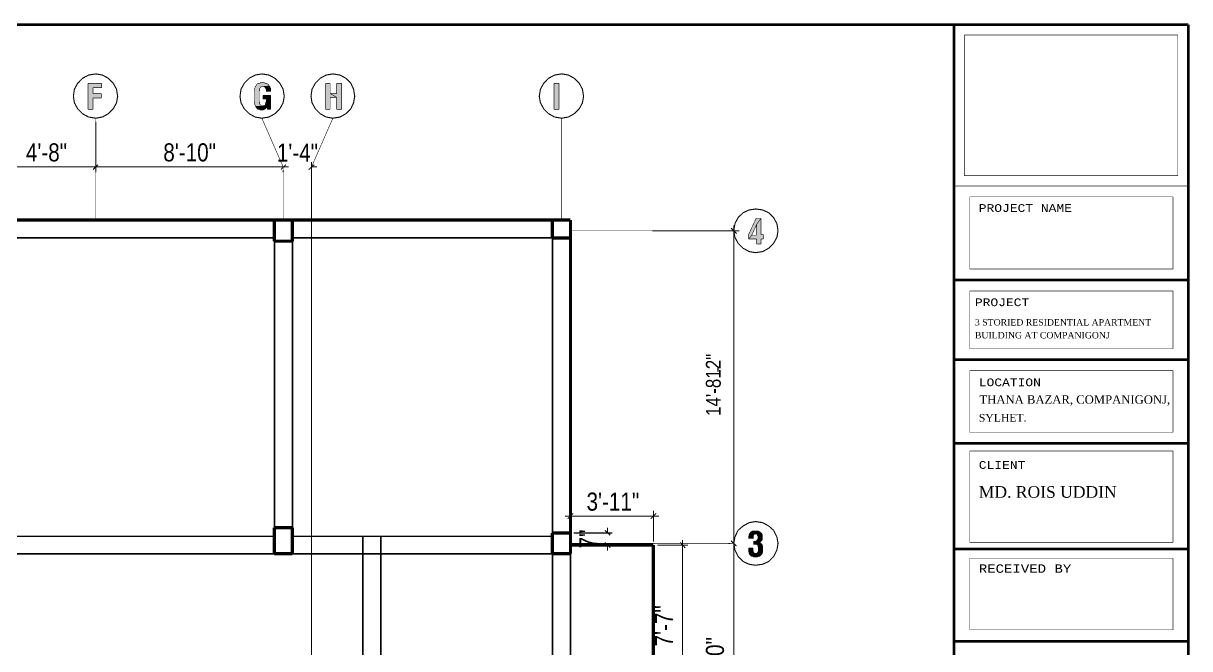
# Model space of a CAD drawing. Header units: millimetres. Extents: x 5 to 350, y 3 to 213.
# Drawn here: x 169.7 to 350.5, y 115.9 to 212.7 of the extents above; entities that cross this region are included whole.
import ezdxf

# ---------------------------------------------------------------- set-up
doc = ezdxf.new("R2010")
doc.units = ezdxf.units.MM
for name, color, linetype in [('H', 251, 'Continuous'), ('P', 255, 'Continuous'), ('T', 255, 'Continuous')]:
    doc.layers.add(name, color=color, linetype=linetype)
doc.styles.get("Standard").update_dxf_attribs({"font": 'arial.ttf'})

msp = doc.modelspace()

# ---------------------------------------------------------------- hatches: boundary and pattern name
at = {"layer": 'H', "linetype": 'Continuous'}
for points in [[(179.74, 199.39), (179.74, 203.447), (181.857, 203.447), (181.857, 202.777), (180.516, 202.777), (180.516, 201.842), (181.786, 201.842), (181.786, 201.172), (180.516, 201.172), (180.516, 199.39), (179.74, 199.39)], [(205.652, 199.902), (205.652, 200.06), (205.564, 200.148), (205.564, 200.484), (205.493, 200.66), (205.493, 202.353), (205.564, 202.442), (205.564, 202.688), (205.652, 202.865), (205.652, 202.953), (205.828, 203.112), (205.828, 203.2), (205.987, 203.376), (206.163, 203.376), (206.252, 203.447), (206.41, 203.447), (206.498, 203.535), (207.01, 203.535), (207.186, 203.447), (207.345, 203.447), (207.433, 203.376), (207.522, 203.376), (207.61, 203.288), (207.68, 203.288), (207.768, 203.2), (207.768, 203.112), (207.857, 203.024), (206.834, 202.953), (206.675, 202.953), (206.587, 202.865), (206.498, 202.865), (206.41, 202.777), (206.41, 202.688), (206.34, 202.688), (206.34, 202.353), (206.252, 202.265), (206.252, 200.572), (206.34, 200.484), (206.34, 200.237), (206.587, 199.99), (206.675, 199.99), (206.763, 199.902), (205.652, 199.902)], [(207.345, 202.177), (207.345, 202.53), (207.257, 202.6), (207.257, 202.688), (207.01, 202.953), (206.834, 202.953), (207.857, 203.024), (207.945, 202.953), (207.945, 202.777), (208.033, 202.688), (208.033, 202.177), (207.345, 202.177)], [(216.57, 199.39), (216.57, 203.447), (217.258, 203.447), (217.258, 201.842), (218.264, 201.26), (217.258, 201.26), (217.258, 199.39), (216.57, 199.39)], [(218.264, 199.39), (218.264, 201.26), (217.258, 201.842), (218.264, 201.842), (218.264, 203.447), (219.04, 203.447), (219.04, 199.39), (218.264, 199.39)], [(251.972, 199.39), (251.972, 203.447), (252.73, 203.447), (252.73, 199.39), (251.972, 199.39)], [(207.522, 199.39), (207.522, 199.902), (206.763, 199.902), (206.922, 199.99), (207.098, 199.99), (207.186, 200.06), (207.186, 200.148), (207.257, 200.237), (207.257, 200.484), (207.345, 200.572), (207.345, 200.995), (206.834, 200.995), (206.834, 201.595), (208.033, 201.595), (208.033, 199.39), (207.522, 199.39)], [(206.41, 199.302), (206.34, 199.39), (206.075, 199.39), (205.74, 199.725), (205.74, 199.813), (205.652, 199.902), (207.522, 199.902), (207.433, 199.725), (207.345, 199.637), (207.345, 199.566), (207.257, 199.478), (207.186, 199.478), (207.098, 199.39), (207.01, 199.39), (206.922, 199.302), (206.41, 199.302)], [(282.116, 179.317), (282.116, 180.005), (283.298, 182.545), (284.057, 182.545), (283.386, 181.61), (282.61, 179.917), (282.116, 179.317)], [(283.386, 178.558), (283.386, 179.317), (282.116, 179.317), (282.61, 179.917), (283.386, 179.917), (283.386, 181.61), (284.057, 182.545), (284.057, 180.005), (284.392, 180.005), (284.392, 179.317), (284.057, 179.317), (284.057, 178.558), (283.386, 178.558)], [(282.875, 131.992), (282.875, 132.503), (283.21, 132.503), (283.298, 132.592), (283.386, 132.592), (283.386, 132.68), (283.457, 132.68), (283.457, 132.75), (283.545, 132.838), (283.545, 133.35), (283.457, 133.438), (283.457, 133.526), (283.386, 133.597), (283.21, 133.597), (282.275, 133.685), (282.275, 133.773), (282.363, 133.773), (282.363, 133.862), (282.452, 133.862), (282.452, 133.95), (282.54, 134.02), (282.61, 134.02), (282.698, 134.108), (283.633, 134.108), (283.722, 134.02), (283.81, 134.02), (284.057, 133.773), (284.145, 133.773), (284.145, 133.685), (284.233, 133.597), (284.233, 132.68), (283.968, 132.415), (283.968, 132.327), (283.81, 132.327), (283.81, 132.256), (283.88, 132.256), (283.968, 132.168), (284.057, 132.168), (284.145, 132.08), (283.034, 131.992), (282.875, 131.992)], [(282.116, 132.927), (282.116, 133.262), (282.187, 133.35), (282.187, 133.526), (282.275, 133.685), (283.21, 133.597), (283.034, 133.597), (282.875, 133.438), (282.875, 132.927), (282.116, 132.927)], [(284.233, 130.563), (283.21, 130.634), (283.386, 130.634), (283.545, 130.81), (283.545, 130.898), (283.633, 130.986), (283.633, 131.568), (283.545, 131.745), (283.545, 131.833), (283.386, 131.992), (283.034, 131.992), (284.145, 132.08), (284.233, 131.992), (284.233, 131.904), (284.304, 131.833), (284.304, 130.722), (284.233, 130.634), (284.233, 130.563)], [(282.875, 130.052), (282.787, 130.14), (282.61, 130.14), (282.54, 130.21), (282.452, 130.21), (282.452, 130.298), (282.363, 130.387), (282.275, 130.387), (282.275, 130.475), (282.187, 130.563), (282.187, 130.722), (282.116, 130.898), (282.116, 131.48), (282.787, 131.48), (282.787, 131.057), (282.875, 130.986), (282.875, 130.81), (283.034, 130.634), (283.21, 130.634), (284.233, 130.563), (283.81, 130.14), (283.633, 130.14), (283.545, 130.052), (282.875, 130.052)]]:
    msp.add_hatch(color=256, dxfattribs=at).paths.add_polyline_path(points)

# ---------------------------------------------------------------- linework, layer by layer
at = {"layer": 'P'}
for points, const_width in [([(5.256, 212.513), (350.273, 212.513)], 0.423), ([(5.256, 212.513), (350.273, 212.513)], 0.423), ([(313.937, 3.14), (313.937, 212.513)], 0.423), ([(313.937, 212.513), (350.273, 212.513)], 0.423), ([(313.937, 3.14), (313.937, 212.513)], 0.423), ([(313.937, 212.513), (350.273, 212.513)], 0.423), ([(313.937, 187.537), (313.937, 212.513)], 0.085), ([(313.937, 212.513), (350.273, 212.513)], 0.085), ([(313.937, 187.537), (313.937, 212.513)], 0.085), ([(313.937, 212.513), (350.273, 212.513)], 0.085), ([(313.937, 187.537), (313.937, 212.513)], 0.085), ([(313.937, 212.513), (350.273, 212.513)], 0.085), ([(313.937, 187.537), (313.937, 212.513)], 0.085), ([(313.937, 212.513), (350.273, 212.513)], 0.085), ([(350.273, 212.513), (350.273, 3.14)], 0.423), ([(350.273, 212.513), (350.273, 3.14)], 0.423), ([(350.273, 212.513), (350.273, 187.537)], 0.085), ([(350.273, 212.513), (350.273, 187.537)], 0.085), ([(350.273, 212.513), (350.273, 187.537)], 0.085), ([(350.273, 212.513), (350.273, 187.537)], 0.085), ([(315.56, 189.142), (315.56, 210.908)], 0.085), ([(315.56, 210.908), (348.65, 210.908)], 0.085), ([(348.65, 210.908), (348.65, 189.142)], 0.085), ([(178.894, 204.223), (178.135, 203.447)], 0.169), ([(179.828, 204.717), (178.894, 204.223)], 0.169), ([(180.94, 204.893), (179.828, 204.717)], 0.169), ([(181.945, 204.717), (180.94, 204.893)], 0.169), ([(182.88, 204.223), (181.945, 204.717)], 0.169), ([(183.638, 203.447), (182.88, 204.223)], 0.169), ([(204.717, 204.223), (203.958, 203.447)], 0.169), ([(205.652, 204.717), (204.717, 204.223)], 0.169), ([(206.675, 204.893), (205.652, 204.717)], 0.169), ([(207.768, 204.717), (206.675, 204.893)], 0.169), ([(208.703, 204.223), (207.768, 204.717)], 0.169), ([(209.462, 203.447), (208.703, 204.223)], 0.169), ([(215.724, 204.223), (214.965, 203.447)], 0.169), ([(216.658, 204.717), (215.724, 204.223)], 0.169), ([(217.682, 204.893), (216.658, 204.717)], 0.169), ([(218.775, 204.717), (217.682, 204.893)], 0.169), ([(219.71, 204.223), (218.775, 204.717)], 0.169), ([(220.468, 203.447), (219.71, 204.223)], 0.169), ([(251.125, 204.223), (250.366, 203.447)], 0.169), ([(252.06, 204.717), (251.125, 204.223)], 0.169), ([(253.153, 204.893), (252.06, 204.717)], 0.169), ([(254.176, 204.717), (253.153, 204.893)], 0.169), ([(255.094, 204.223), (254.176, 204.717)], 0.169), ([(255.87, 203.447), (255.094, 204.223)], 0.169), ([(177.624, 202.53), (177.465, 201.418)], 0.169), ([(178.135, 203.447), (177.624, 202.53)], 0.169), ([(181.857, 203.447), (179.74, 203.447)], 0.085), ([(179.74, 203.447), (179.74, 199.39)], 0.085), ([(180.516, 201.842), (180.516, 202.777)], 0.085), ([(180.516, 202.777), (181.857, 202.777)], 0.085), ([(181.857, 202.777), (181.857, 203.447)], 0.085), ([(184.15, 202.53), (183.638, 203.447)], 0.169), ([(184.326, 201.418), (184.15, 202.53)], 0.169), ([(203.447, 202.53), (203.288, 201.418)], 0.169), ([(203.958, 203.447), (203.447, 202.53)], 0.169), ([(205.564, 202.442), (205.493, 202.353)], 0.085), ([(205.652, 202.865), (205.564, 202.688)], 0.085), ([(205.564, 202.688), (205.564, 202.6)], 0.085), ([(205.564, 202.6), (205.564, 202.53)], 0.085), ([(205.564, 202.53), (205.564, 202.442)], 0.085), ([(205.74, 203.024), (205.652, 202.953)], 0.085), ([(205.652, 202.953), (205.652, 202.865)], 0.085), ([(205.828, 203.112), (205.74, 203.024)], 0.085), ([(205.916, 203.288), (205.828, 203.2)], 0.085), ([(205.828, 203.2), (205.828, 203.112)], 0.085), ([(205.987, 203.376), (205.916, 203.288)], 0.085), ([(206.075, 203.376), (205.987, 203.376)], 0.085), ([(206.163, 203.376), (206.075, 203.376)], 0.085), ([(206.252, 203.447), (206.163, 203.376)], 0.085), ([(206.34, 203.447), (206.252, 203.447)], 0.085), ([(206.41, 203.447), (206.34, 203.447)], 0.085), ([(206.34, 202.6), (206.34, 202.688)], 0.085), ([(206.34, 202.688), (206.41, 202.688)], 0.085), ([(206.34, 202.53), (206.34, 202.6)], 0.085), ([(206.34, 202.442), (206.34, 202.53)], 0.085), ([(206.34, 202.353), (206.34, 202.442)], 0.085), ([(206.498, 203.535), (206.41, 203.447)], 0.085), ([(206.41, 202.777), (206.498, 202.865)], 0.085), ([(206.41, 202.688), (206.41, 202.777)], 0.085), ([(206.675, 203.535), (206.498, 203.535)], 0.085), ([(206.498, 202.865), (206.587, 202.865)], 0.085), ([(206.587, 202.865), (206.675, 202.953)], 0.085), ([(206.763, 203.535), (206.675, 203.535)], 0.085), ([(206.675, 202.953), (206.834, 202.953)], 0.085), ([(206.922, 203.535), (206.763, 203.535)], 0.085), ([(207.857, 203.024), (206.834, 202.953)], 0.085), ([(206.834, 202.953), (207.857, 203.024)], 0.085), ([(206.834, 202.953), (207.01, 202.953)], 0.085), ([(207.01, 203.535), (206.922, 203.535)], 0.085), ([(207.186, 203.447), (207.01, 203.535)], 0.085), ([(207.01, 202.953), (207.098, 202.865)], 0.085), ([(207.098, 202.865), (207.186, 202.777)], 0.085), ([(207.257, 203.447), (207.186, 203.447)], 0.085), ([(207.186, 202.777), (207.257, 202.688)], 0.085), ([(207.345, 203.447), (207.257, 203.447)], 0.085), ([(207.257, 202.688), (207.257, 202.6)], 0.085), ([(207.257, 202.6), (207.345, 202.53)], 0.085), ([(207.433, 203.376), (207.345, 203.447)], 0.085), ([(207.345, 202.53), (207.345, 202.442)], 0.085), ([(207.345, 202.442), (207.345, 202.353)], 0.085), ([(207.522, 203.376), (207.433, 203.376)], 0.085), ([(207.61, 203.288), (207.522, 203.376)], 0.085), ([(207.68, 203.288), (207.61, 203.288)], 0.085), ([(207.768, 203.2), (207.68, 203.288)], 0.085), ([(207.768, 203.112), (207.768, 203.2)], 0.085), ([(207.857, 203.024), (207.768, 203.112)], 0.085), ([(207.945, 202.953), (207.857, 203.024)], 0.085), ([(207.945, 202.777), (207.945, 202.953)], 0.085), ([(208.033, 202.688), (207.945, 202.777)], 0.085), ([(208.033, 202.6), (208.033, 202.688)], 0.085), ([(208.033, 202.53), (208.033, 202.6)], 0.085), ([(208.033, 202.353), (208.033, 202.53)], 0.085), ([(209.973, 202.53), (209.462, 203.447)], 0.169), ([(210.15, 201.418), (209.973, 202.53)], 0.169), ([(214.454, 202.53), (214.295, 201.418)], 0.169), ([(214.965, 203.447), (214.454, 202.53)], 0.169), ([(217.258, 203.447), (216.57, 203.447)], 0.085), ([(216.57, 203.447), (216.57, 199.39)], 0.085), ([(217.258, 201.842), (217.258, 203.447)], 0.085), ([(219.04, 203.447), (218.264, 203.447)], 0.085), ([(218.264, 203.447), (218.264, 201.842)], 0.085), ([(219.04, 199.39), (219.04, 203.447)], 0.085), ([(220.892, 202.53), (220.468, 203.447)], 0.169), ([(221.068, 201.418), (220.892, 202.53)], 0.169), ([(249.855, 202.53), (249.678, 201.418)], 0.169), ([(250.366, 203.447), (249.855, 202.53)], 0.169), ([(251.972, 199.39), (251.972, 203.447)], 0.085), ([(251.972, 203.447), (252.73, 203.447)], 0.085), ([(252.73, 203.447), (252.73, 199.39)], 0.085), ([(256.364, 202.53), (255.87, 203.447)], 0.169), ([(256.54, 201.418), (256.364, 202.53)], 0.169), ([(177.465, 201.418), (177.624, 200.413)], 0.169), ([(181.786, 201.842), (180.516, 201.842)], 0.085), ([(180.516, 199.39), (180.516, 201.172)], 0.085), ([(180.516, 201.172), (181.786, 201.172)], 0.085), ([(181.786, 201.172), (181.786, 201.842)], 0.085), ([(184.15, 200.413), (184.326, 201.418)], 0.169), ([(184.326, 201.418), (184.326, 201.418)], 0.169), ([(203.288, 201.418), (203.447, 200.413)], 0.169), ([(205.493, 202.353), (205.493, 202.265)], 0.085), ([(205.493, 202.265), (205.493, 202.106)], 0.085), ([(205.493, 202.106), (205.493, 202.018)], 0.085), ([(205.493, 202.018), (205.493, 201.93)], 0.085), ([(205.493, 201.93), (205.493, 201.754)], 0.085), ([(205.493, 201.754), (205.493, 201.683)], 0.085), ([(205.493, 201.683), (205.493, 201.507)], 0.085), ([(205.493, 201.507), (205.493, 201.418)], 0.085), ([(205.493, 201.418), (205.493, 201.26)], 0.085), ([(205.493, 201.26), (205.493, 201.083)], 0.085), ([(205.493, 201.083), (205.493, 200.995)], 0.085), ([(205.493, 200.995), (205.493, 200.836)], 0.085), ([(205.493, 200.836), (205.493, 200.748)], 0.085), ([(205.493, 200.748), (205.493, 200.66)], 0.085), ([(205.493, 200.66), (205.564, 200.484)], 0.085), ([(206.252, 202.265), (206.34, 202.353)], 0.085), ([(206.252, 202.177), (206.252, 202.265)], 0.085), ([(206.252, 202.018), (206.252, 202.177)], 0.085), ([(206.252, 201.93), (206.252, 202.018)], 0.085), ([(206.252, 201.754), (206.252, 201.93)], 0.085), ([(206.252, 201.595), (206.252, 201.754)], 0.085), ([(206.252, 201.507), (206.252, 201.595)], 0.085), ([(206.252, 201.33), (206.252, 201.507)], 0.085), ([(206.252, 201.172), (206.252, 201.33)], 0.085), ([(206.252, 201.083), (206.252, 201.172)], 0.085), ([(206.252, 200.907), (206.252, 201.083)], 0.085), ([(206.252, 200.836), (206.252, 200.907)], 0.085), ([(206.252, 200.66), (206.252, 200.836)], 0.085), ([(206.252, 200.572), (206.252, 200.66)], 0.085), ([(208.033, 201.595), (206.834, 201.595)], 0.085), ([(206.834, 201.595), (206.834, 200.995)], 0.085), ([(206.834, 200.995), (207.345, 200.995)], 0.085), ([(207.345, 202.353), (207.345, 202.177)], 0.085), ([(207.345, 202.177), (208.033, 202.177)], 0.085), ([(207.345, 200.995), (207.345, 200.836)], 0.085), ([(207.345, 200.836), (207.345, 200.748)], 0.085), ([(207.345, 200.748), (207.345, 200.572)], 0.085), ([(208.033, 202.265), (208.033, 202.353)], 0.085), ([(208.033, 202.177), (208.033, 202.265)], 0.085), ([(208.033, 199.39), (208.033, 201.595)], 0.085), ([(209.973, 200.413), (210.15, 201.418)], 0.169), ([(210.15, 201.418), (210.15, 201.418)], 0.169), ([(214.295, 201.418), (214.454, 200.413)], 0.169), ([(218.264, 201.842), (217.258, 201.842)], 0.085), ([(217.258, 201.842), (218.264, 201.26)], 0.085), ([(218.264, 201.26), (217.258, 201.842)], 0.085), ([(217.258, 199.39), (217.258, 201.26)], 0.085), ([(217.258, 201.26), (218.264, 201.26)], 0.085), ([(218.264, 201.26), (218.264, 199.39)], 0.085), ([(220.892, 200.413), (221.068, 201.418)], 0.169), ([(221.068, 201.418), (221.068, 201.418)], 0.169), ([(249.678, 201.418), (249.855, 200.413)], 0.169), ([(256.364, 200.413), (256.54, 201.418)], 0.169), ([(256.54, 201.418), (256.54, 201.418)], 0.169), ([(177.624, 200.413), (178.135, 199.478)], 0.169), ([(178.135, 199.478), (178.894, 198.72)], 0.169), ([(179.74, 199.39), (180.516, 199.39)], 0.085), ([(182.88, 198.72), (183.638, 199.478)], 0.169), ([(183.638, 199.478), (184.15, 200.413)], 0.169), ([(203.447, 200.413), (203.958, 199.478)], 0.169), ([(203.958, 199.478), (204.717, 198.72)], 0.169), ([(205.564, 200.484), (205.564, 200.413)], 0.085), ([(205.564, 200.413), (205.564, 200.325)], 0.085), ([(205.564, 200.325), (205.564, 200.237)], 0.085), ([(205.564, 200.237), (205.564, 200.148)], 0.085), ([(205.564, 200.148), (205.652, 200.06)], 0.085), ([(205.652, 200.06), (205.652, 199.99)], 0.085), ([(205.652, 199.99), (205.652, 199.902)], 0.085), ([(205.652, 199.902), (205.74, 199.813)], 0.085), ([(207.522, 199.902), (205.652, 199.902)], 0.085), ([(206.763, 199.902), (205.652, 199.902)], 0.085), ([(205.652, 199.902), (207.522, 199.902)], 0.085), ([(205.652, 199.902), (206.763, 199.902)], 0.085), ([(205.74, 199.813), (205.74, 199.725)], 0.085), ([(205.74, 199.725), (205.828, 199.637)], 0.085), ([(205.828, 199.637), (205.916, 199.566)], 0.085), ([(205.916, 199.566), (205.987, 199.478)], 0.085), ([(205.987, 199.478), (206.075, 199.39)], 0.085), ([(206.075, 199.39), (206.163, 199.39)], 0.085), ([(206.163, 199.39), (206.34, 199.39)], 0.085), ([(206.34, 200.484), (206.252, 200.572)], 0.085), ([(206.34, 200.413), (206.34, 200.484)], 0.085), ([(206.34, 200.325), (206.34, 200.413)], 0.085), ([(206.34, 200.237), (206.34, 200.325)], 0.085), ([(206.41, 200.148), (206.34, 200.237)], 0.085), ([(206.34, 199.39), (206.41, 199.302)], 0.085), ([(206.498, 200.06), (206.41, 200.148)], 0.085), ([(206.41, 199.302), (206.498, 199.302)], 0.085), ([(206.587, 199.99), (206.498, 200.06)], 0.085), ([(206.498, 199.302), (206.587, 199.302)], 0.085), ([(206.675, 199.99), (206.587, 199.99)], 0.085), ([(206.587, 199.302), (206.675, 199.302)], 0.085), ([(206.763, 199.902), (206.675, 199.99)], 0.085), ([(206.675, 199.302), (206.834, 199.302)], 0.085), ([(206.922, 199.99), (206.763, 199.902)], 0.085), ([(206.834, 199.302), (206.922, 199.302)], 0.085), ([(207.01, 199.99), (206.922, 199.99)], 0.085), ([(206.922, 199.302), (207.01, 199.39)], 0.085), ([(207.098, 199.99), (207.01, 199.99)], 0.085), ([(207.01, 199.39), (207.098, 199.39)], 0.085), ([(207.186, 200.06), (207.098, 199.99)], 0.085), ([(207.098, 199.39), (207.186, 199.478)], 0.085), ([(207.257, 200.237), (207.186, 200.148)], 0.085), ([(207.186, 200.148), (207.186, 200.06)], 0.085), ([(207.186, 199.478), (207.257, 199.478)], 0.085), ([(207.345, 200.572), (207.257, 200.484)], 0.085), ([(207.257, 200.484), (207.257, 200.413)], 0.085), ([(207.257, 200.413), (207.257, 200.325)], 0.085), ([(207.257, 200.325), (207.257, 200.237)], 0.085), ([(207.257, 199.478), (207.345, 199.566)], 0.085), ([(207.345, 199.637), (207.433, 199.725)], 0.085), ([(207.345, 199.566), (207.345, 199.637)], 0.085), ([(207.433, 199.725), (207.522, 199.902)], 0.085), ([(207.522, 199.902), (207.522, 199.39)], 0.085), ([(207.522, 199.39), (208.033, 199.39)], 0.085), ([(208.703, 198.72), (209.462, 199.478)], 0.169), ([(209.462, 199.478), (209.973, 200.413)], 0.169), ([(214.454, 200.413), (214.965, 199.478)], 0.169), ([(214.965, 199.478), (215.724, 198.72)], 0.169), ([(216.57, 199.39), (217.258, 199.39)], 0.085), ([(218.264, 199.39), (219.04, 199.39)], 0.085), ([(219.71, 198.72), (220.468, 199.478)], 0.169), ([(220.468, 199.478), (220.892, 200.413)], 0.169), ([(249.855, 200.413), (250.366, 199.478)], 0.169), ([(250.366, 199.478), (251.125, 198.72)], 0.169), ([(252.73, 199.39), (251.972, 199.39)], 0.085), ([(251.972, 199.39), (251.972, 199.39)], 0.085), ([(255.094, 198.72), (255.87, 199.478)], 0.169), ([(255.87, 199.478), (256.364, 200.413)], 0.169), ([(178.894, 198.72), (179.828, 198.208)], 0.169), ([(179.828, 198.208), (180.94, 198.032)], 0.169), ([(180.94, 198.032), (181.945, 198.208)], 0.169), ([(180.94, 197.52), (180.94, 189.653)], 0.169), ([(180.94, 197.52), (180.94, 189.653)], 0.169), ([(180.94, 182.545), (180.94, 198.032)], 0.085), ([(181.945, 198.208), (182.88, 198.72)], 0.169), ([(204.717, 198.72), (205.652, 198.208)], 0.169), ([(205.652, 198.208), (206.675, 198.032)], 0.169), ([(206.675, 198.032), (207.768, 198.208)], 0.169), ([(209.973, 190.5), (206.675, 198.032)], 0.085), ([(207.768, 198.208), (208.703, 198.72)], 0.169), ([(214.383, 190.5), (217.682, 198.032)], 0.085), ([(215.724, 198.72), (216.658, 198.208)], 0.169), ([(216.658, 198.208), (217.682, 198.032)], 0.169), ([(217.682, 198.032), (218.775, 198.208)], 0.169), ([(218.775, 198.208), (219.71, 198.72)], 0.169), ([(251.125, 198.72), (252.06, 198.208)], 0.169), ([(252.06, 198.208), (253.153, 198.032)], 0.169), ([(253.153, 198.032), (254.176, 198.208)], 0.169), ([(253.153, 182.545), (253.153, 198.032)], 0.085), ([(254.176, 198.208), (255.094, 198.72)], 0.169), ([(164.677, 190.5), (181.698, 190.5)], 0.169), ([(180.093, 190.5), (210.82, 190.5)], 0.169), ([(180.516, 190.077), (181.275, 190.835)], 0.169), ([(181.275, 190.835), (180.516, 190.077)], 0.169), ([(209.973, 190.5), (209.215, 190.5)], 0.169), ([(209.638, 190.077), (210.397, 190.835)], 0.169), ([(209.638, 190.077), (210.397, 190.835)], 0.169), ([(209.973, 189.988), (209.973, 189.653)], 0.169), ([(209.973, 189.988), (209.973, 189.653)], 0.169), ([(209.973, 182.545), (209.973, 190.5)], 0.085), ([(214.806, 190.835), (213.96, 190.077)], 0.169), ([(214.383, 49.706), (214.383, 191.258)], 0.169), ([(214.383, 190.5), (215.23, 190.5)], 0.169), ([(214.383, 182.545), (214.383, 190.5)], 0.085), ([(348.65, 189.142), (315.56, 189.142)], 0.085), ([(348.65, 189.142), (348.65, 189.142)], 0.085), ([(350.273, 187.537), (313.937, 187.537)], 0.085), ([(350.273, 187.537), (313.937, 187.537)], 0.085), ([(350.273, 187.537), (313.937, 187.537)], 0.085), ([(347.892, 187.537), (316.406, 187.537)], 0.085), ([(313.937, 3.14), (313.937, 185.085)], 0.085), ([(313.937, 3.14), (313.937, 185.085)], 0.085), ([(316.406, 174.66), (316.406, 185.843)], 0.085), ([(316.406, 174.66), (316.406, 185.843)], 0.085), ([(316.406, 185.843), (347.892, 185.843)], 0.085), ([(347.892, 185.843), (347.892, 174.66)], 0.085), ([(347.892, 185.843), (347.892, 174.66)], 0.085), ([(347.892, 185.843), (347.892, 185.843)], 0.085), ([(350.273, 185.085), (350.273, 3.14)], 0.085), ([(350.273, 185.085), (350.273, 3.14)], 0.085), ([(280.494, 182.633), (280, 181.698)], 0.169), ([(281.27, 183.392), (280.494, 182.633)], 0.169), ([(282.187, 183.815), (281.27, 183.392)], 0.169), ([(283.298, 182.545), (282.116, 180.005)], 0.085), ([(283.21, 183.974), (282.187, 183.815)], 0.169), ([(284.304, 183.815), (283.21, 183.974)], 0.169), ([(284.057, 182.545), (283.298, 182.545)], 0.085), ([(283.386, 181.61), (284.057, 182.545)], 0.085), ([(284.057, 182.545), (283.386, 181.61)], 0.085), ([(284.057, 180.005), (284.057, 182.545)], 0.085), ([(285.238, 183.392), (284.304, 183.815)], 0.169), ([(285.997, 182.633), (285.238, 183.392)], 0.169), ([(286.508, 181.698), (285.997, 182.633)], 0.169), ([(76.535, 182.28), (254.512, 182.28)], 0.508), ([(166.882, 182.28), (208.615, 182.28)], 0.254), ([(208.615, 182.28), (211.42, 182.28)], 0.508), ([(208.615, 178.982), (208.615, 182.28)], 0.508), ([(208.615, 182.28), (208.615, 182.28)], 0.508), ([(211.42, 182.28), (211.42, 178.982)], 0.508), ([(211.42, 182.28), (251.707, 182.28)], 0.254), ([(251.707, 182.28), (254.512, 182.28)], 0.508), ([(251.707, 179.493), (251.707, 182.28)], 0.508), ([(251.707, 182.28), (251.707, 182.28)], 0.508), ([(254.512, 182.28), (254.512, 179.493)], 0.508), ([(254.512, 182.28), (254.512, 131.904)], 0.508), ([(280.247, 180.164), (279.4, 181.01)], 0.169), ([(280, 181.698), (279.823, 180.587)], 0.169), ([(279.823, 131.322), (279.823, 181.434)], 0.169), ([(282.61, 179.917), (283.386, 181.61)], 0.085), ([(283.386, 181.61), (283.386, 179.917)], 0.085), ([(286.685, 180.587), (286.508, 181.698)], 0.169), ([(166.882, 179.493), (208.615, 179.493)], 0.254), ([(211.42, 178.982), (208.615, 178.982)], 0.508), ([(208.615, 178.982), (208.615, 133.773)], 0.254), ([(211.42, 179.493), (251.707, 179.493)], 0.254), ([(211.42, 133.773), (211.42, 178.982)], 0.254), ([(254.512, 179.493), (251.707, 179.493)], 0.508), ([(251.707, 133.773), (251.707, 179.493)], 0.254), ([(254.512, 133.773), (254.512, 179.493)], 0.254), ([(254.512, 180.587), (279.823, 180.587)], 0.085), ([(267.212, 180.587), (280.67, 180.587)], 0.169), ([(279.823, 180.587), (280, 179.582)], 0.169), ([(280, 179.582), (280.494, 178.647)], 0.169), ([(282.116, 180.005), (282.116, 179.317)], 0.085), ([(282.116, 179.317), (282.61, 179.917)], 0.085), ([(282.61, 179.917), (282.116, 179.317)], 0.085), ([(282.116, 179.317), (283.386, 179.317)], 0.085), ([(283.386, 179.917), (282.61, 179.917)], 0.085), ([(283.386, 179.317), (283.386, 178.558)], 0.085), ([(284.392, 180.005), (284.057, 180.005)], 0.085), ([(284.057, 178.558), (284.057, 179.317)], 0.085), ([(284.057, 179.317), (284.392, 179.317)], 0.085), ([(284.392, 179.317), (284.392, 180.005)], 0.085), ([(285.997, 178.647), (286.508, 179.582)], 0.169), ([(286.508, 179.582), (286.685, 180.587)], 0.169), ([(286.685, 180.587), (286.685, 180.587)], 0.169), ([(280.494, 178.647), (281.27, 177.888)], 0.169), ([(281.27, 177.888), (282.187, 177.377)], 0.169), ([(282.187, 177.377), (283.21, 177.2)], 0.169), ([(283.21, 177.2), (284.304, 177.377)], 0.169), ([(283.386, 178.558), (284.057, 178.558)], 0.085), ([(284.304, 177.377), (285.238, 177.888)], 0.169), ([(285.238, 177.888), (285.997, 178.647)], 0.169), ([(347.892, 174.66), (316.406, 174.66)], 0.085), ([(347.892, 174.66), (316.406, 174.66)], 0.085), ([(313.937, 172.967), (350.273, 172.967)], 0.423), ([(316.406, 162.313), (316.406, 171.274)], 0.085), ([(316.406, 162.313), (316.406, 171.274)], 0.085), ([(347.892, 171.274), (316.406, 171.274)], 0.085), ([(347.892, 171.274), (347.892, 162.313)], 0.085), ([(347.892, 171.274), (347.892, 162.313)], 0.085), ([(347.892, 162.313), (316.406, 162.313)], 0.085), ([(347.892, 162.313), (316.406, 162.313)], 0.085), ([(277.372, 158.75), (277.372, 159.508)], 0.169), ([(313.937, 160.62), (350.273, 160.62)], 0.423), ([(316.406, 149.348), (316.406, 158.926)], 0.085), ([(316.406, 158.926), (347.892, 158.926)], 0.085), ([(316.406, 149.348), (316.406, 158.926)], 0.085), ([(347.892, 158.926), (347.892, 149.348)], 0.085), ([(347.892, 158.926), (347.892, 149.348)], 0.085), ([(316.406, 149.348), (347.892, 149.348)], 0.085), ([(347.892, 149.348), (316.406, 149.348)], 0.085), ([(313.937, 147.655), (350.273, 147.655)], 0.423), ([(316.406, 132.327), (316.406, 146.473)], 0.085), ([(316.406, 132.327), (316.406, 146.473)], 0.085), ([(316.406, 146.473), (347.892, 146.473)], 0.085), ([(347.892, 146.473), (347.892, 132.327)], 0.085), ([(347.892, 146.473), (347.892, 132.327)], 0.085), ([(253.665, 136.402), (268.217, 136.402)], 0.169), ([(254.935, 136.825), (254.088, 135.978)], 0.169), ([(254.512, 132.415), (254.512, 137.248)], 0.169), ([(266.947, 135.978), (267.794, 136.825)], 0.169), ([(267.37, 132.415), (267.37, 137.248)], 0.169), ([(283.21, 135.555), (282.187, 135.378)], 0.169), ([(284.304, 135.378), (283.21, 135.555)], 0.169), ([(208.615, 134.62), (211.42, 134.62)], 0.508), ([(208.615, 130.563), (208.615, 134.62)], 0.508), ([(208.615, 134.62), (208.615, 134.62)], 0.508), ([(211.42, 134.62), (211.42, 130.563)], 0.508), ([(251.707, 133.773), (254.512, 133.773)], 0.508), ([(251.707, 130.563), (251.707, 133.773)], 0.508), ([(251.707, 133.773), (251.707, 133.773)], 0.508), ([(254.512, 133.773), (254.512, 130.563)], 0.508), ([(255.023, 133.773), (261.02, 133.773)], 0.169), ([(259.838, 134.197), (260.685, 133.438)], 0.169), ([(260.262, 133.773), (260.262, 134.62)], 0.169), ([(280.494, 134.197), (280, 133.174)], 0.169), ([(281.27, 134.867), (280.494, 134.197)], 0.169), ([(282.187, 135.378), (281.27, 134.867)], 0.169), ([(282.363, 133.773), (282.275, 133.773)], 0.085), ([(282.275, 133.773), (282.275, 133.685)], 0.085), ([(282.452, 133.862), (282.363, 133.862)], 0.085), ([(282.363, 133.862), (282.363, 133.773)], 0.085), ([(282.54, 134.02), (282.452, 133.95)], 0.085), ([(282.452, 133.95), (282.452, 133.862)], 0.085), ([(282.61, 134.02), (282.54, 134.02)], 0.085), ([(282.698, 134.108), (282.61, 134.02)], 0.085), ([(282.787, 134.108), (282.698, 134.108)], 0.085), ([(282.963, 134.108), (282.787, 134.108)], 0.085), ([(283.034, 134.108), (282.963, 134.108)], 0.085), ([(283.21, 134.108), (283.034, 134.108)], 0.085), ([(283.386, 134.108), (283.21, 134.108)], 0.085), ([(283.457, 134.108), (283.386, 134.108)], 0.085), ([(283.545, 134.108), (283.457, 134.108)], 0.085), ([(283.633, 134.108), (283.545, 134.108)], 0.085), ([(283.722, 134.02), (283.633, 134.108)], 0.085), ([(283.81, 134.02), (283.722, 134.02)], 0.085), ([(283.88, 133.95), (283.81, 134.02)], 0.085), ([(283.968, 133.862), (283.88, 133.95)], 0.085), ([(284.057, 133.773), (283.968, 133.862)], 0.085), ([(284.145, 133.773), (284.057, 133.773)], 0.085), ([(284.145, 133.685), (284.145, 133.773)], 0.085), ([(285.238, 134.867), (284.304, 135.378)], 0.169), ([(285.997, 134.197), (285.238, 134.867)], 0.169), ([(286.508, 133.174), (285.997, 134.197)], 0.169), ([(166.882, 133.262), (208.615, 133.262)], 0.254), ([(211.42, 133.262), (251.707, 133.262)], 0.254), ([(222.338, 133.262), (222.338, 92.11)], 0.254), ([(225.125, 133.262), (225.125, 92.11)], 0.254), ([(254.512, 131.904), (267.37, 131.904)], 0.508), ([(254.512, 132.168), (279.823, 132.168)], 0.085), ([(259.68, 131.904), (259.415, 131.904)], 0.169), ([(260.685, 131.48), (259.838, 132.327)], 0.169), ([(260.262, 131.904), (260.262, 131.057)], 0.169), ([(267.37, 131.904), (267.37, 106.927)], 0.508), ([(267.97, 131.904), (272.715, 131.904)], 0.169), ([(272.292, 131.48), (271.533, 132.327)], 0.169), ([(271.868, 132.68), (271.868, 106.08)], 0.169), ([(279.312, 132.168), (278.977, 132.168)], 0.169), ([(279.312, 132.168), (278.977, 132.168)], 0.169), ([(280.247, 131.745), (279.4, 132.592)], 0.169), ([(279.4, 132.592), (280.247, 131.745)], 0.169), ([(280, 133.174), (279.823, 132.168)], 0.169), ([(279.823, 92.375), (279.823, 133.015)], 0.169), ([(279.823, 132.168), (280, 131.145)], 0.169), ([(282.187, 133.35), (282.116, 133.262)], 0.085), ([(282.116, 133.262), (282.116, 133.103)], 0.085), ([(282.116, 133.103), (282.116, 133.015)], 0.085), ([(282.116, 133.015), (282.116, 132.927)], 0.085), ([(282.116, 132.927), (282.875, 132.927)], 0.085), ([(282.275, 133.685), (282.187, 133.526)], 0.085), ([(282.187, 133.526), (282.187, 133.438)], 0.085), ([(282.187, 133.438), (282.187, 133.35)], 0.085), ([(283.21, 133.597), (282.275, 133.685)], 0.085), ([(282.275, 133.685), (283.21, 133.597)], 0.085), ([(282.875, 133.438), (282.963, 133.526)], 0.085), ([(282.875, 133.35), (282.875, 133.438)], 0.085), ([(282.875, 133.174), (282.875, 133.35)], 0.085), ([(282.875, 133.103), (282.875, 133.174)], 0.085), ([(282.875, 132.927), (282.875, 133.103)], 0.085), ([(282.963, 132.503), (282.875, 132.503)], 0.085), ([(282.875, 132.503), (282.875, 131.992)], 0.085), ([(282.875, 131.992), (282.963, 131.992)], 0.085), ([(282.963, 133.526), (283.034, 133.597)], 0.085), ([(283.034, 132.503), (282.963, 132.503)], 0.085), ([(282.963, 131.992), (283.034, 131.992)], 0.085), ([(283.034, 133.597), (283.21, 133.597)], 0.085), ([(283.21, 132.503), (283.034, 132.503)], 0.085), ([(284.145, 132.08), (283.034, 131.992)], 0.085), ([(283.034, 131.992), (284.145, 132.08)], 0.085), ([(283.034, 131.992), (283.122, 131.992)], 0.085), ([(283.122, 131.992), (283.298, 131.992)], 0.085), ([(283.21, 133.597), (283.298, 133.597)], 0.085), ([(283.298, 132.592), (283.21, 132.503)], 0.085), ([(283.298, 133.597), (283.386, 133.597)], 0.085), ([(283.386, 132.592), (283.298, 132.592)], 0.085), ([(283.298, 131.992), (283.386, 131.992)], 0.085), ([(283.386, 133.597), (283.457, 133.526)], 0.085), ([(283.457, 132.68), (283.386, 132.68)], 0.085), ([(283.386, 132.68), (283.386, 132.592)], 0.085), ([(283.386, 131.992), (283.457, 131.904)], 0.085), ([(283.457, 133.526), (283.457, 133.438)], 0.085), ([(283.457, 133.438), (283.545, 133.35)], 0.085), ([(283.545, 132.838), (283.457, 132.75)], 0.085), ([(283.457, 132.75), (283.457, 132.68)], 0.085), ([(283.545, 133.35), (283.545, 133.174)], 0.085), ([(283.545, 133.174), (283.545, 133.103)], 0.085), ([(283.545, 133.103), (283.545, 133.015)], 0.085), ([(283.545, 133.015), (283.545, 132.838)], 0.085), ([(283.81, 132.256), (283.81, 132.327)], 0.085), ([(283.81, 132.327), (283.968, 132.327)], 0.085), ([(283.88, 132.256), (283.81, 132.256)], 0.085), ([(283.968, 132.168), (283.88, 132.256)], 0.085), ([(283.968, 132.415), (284.057, 132.503)], 0.085), ([(283.968, 132.327), (283.968, 132.415)], 0.085), ([(284.057, 132.168), (283.968, 132.168)], 0.085), ([(284.057, 132.503), (284.145, 132.592)], 0.085), ([(284.145, 132.08), (284.057, 132.168)], 0.085), ([(284.233, 133.597), (284.145, 133.685)], 0.085), ([(284.145, 132.592), (284.233, 132.68)], 0.085), ([(284.233, 131.992), (284.145, 132.08)], 0.085), ([(284.233, 133.438), (284.233, 133.597)], 0.085), ([(284.233, 133.35), (284.233, 133.438)], 0.085), ([(284.233, 133.262), (284.233, 133.35)], 0.085), ([(284.233, 133.103), (284.233, 133.262)], 0.085), ([(284.233, 133.015), (284.233, 133.103)], 0.085), ([(284.233, 132.927), (284.233, 133.015)], 0.085), ([(284.233, 132.75), (284.233, 132.927)], 0.085), ([(284.233, 132.68), (284.233, 132.75)], 0.085), ([(284.233, 131.904), (284.233, 131.992)], 0.085), ([(284.233, 131.992), (284.233, 131.992)], 0.085), ([(286.685, 132.168), (286.508, 133.174)], 0.169), ([(286.508, 131.145), (286.685, 132.168)], 0.169), ([(286.685, 132.168), (286.685, 132.168)], 0.169), ([(347.892, 132.327), (316.406, 132.327)], 0.085), ([(347.892, 132.327), (316.406, 132.327)], 0.085), ([(316.406, 132.327), (316.406, 132.327)], 0.085), ([(76.535, 130.563), (251.707, 130.563)], 0.254), ([(211.42, 130.563), (208.615, 130.563)], 0.508), ([(254.512, 130.563), (251.707, 130.563)], 0.508), ([(251.707, 94.827), (251.707, 130.563)], 0.254), ([(254.512, 94.827), (254.512, 130.563)], 0.254), ([(280, 131.145), (280.494, 130.14)], 0.169), ([(280.494, 130.14), (281.27, 129.364)], 0.169), ([(282.787, 131.48), (282.116, 131.48)], 0.085), ([(282.116, 131.48), (282.116, 131.41)], 0.085), ([(282.116, 131.41), (282.116, 131.322)], 0.085), ([(282.116, 131.322), (282.116, 131.233)], 0.085), ([(282.116, 131.233), (282.116, 131.057)], 0.085), ([(282.116, 131.057), (282.116, 130.986)], 0.085), ([(282.116, 130.986), (282.116, 130.898)], 0.085), ([(282.116, 130.898), (282.187, 130.722)], 0.085), ([(282.187, 130.722), (282.187, 130.634)], 0.085), ([(282.187, 130.634), (282.187, 130.563)], 0.085), ([(282.187, 130.563), (282.275, 130.475)], 0.085), ([(282.275, 130.475), (282.275, 130.387)], 0.085), ([(282.275, 130.387), (282.363, 130.387)], 0.085), ([(282.363, 130.387), (282.452, 130.298)], 0.085), ([(282.452, 130.298), (282.452, 130.21)], 0.085), ([(282.452, 130.21), (282.54, 130.21)], 0.085), ([(282.54, 130.21), (282.61, 130.14)], 0.085), ([(282.61, 130.14), (282.787, 130.14)], 0.085), ([(282.787, 131.41), (282.787, 131.48)], 0.085), ([(282.787, 131.322), (282.787, 131.41)], 0.085), ([(282.787, 131.145), (282.787, 131.322)], 0.085), ([(282.787, 131.057), (282.787, 131.145)], 0.085), ([(282.875, 130.986), (282.787, 131.057)], 0.085), ([(282.787, 130.14), (282.875, 130.052)], 0.085), ([(282.875, 130.898), (282.875, 130.986)], 0.085), ([(282.875, 130.81), (282.875, 130.898)], 0.085), ([(282.963, 130.722), (282.875, 130.81)], 0.085), ([(283.034, 130.634), (282.963, 130.722)], 0.085), ([(283.122, 130.634), (283.034, 130.634)], 0.085), ([(283.21, 130.634), (283.122, 130.634)], 0.085), ([(284.233, 130.563), (283.21, 130.634)], 0.085), ([(283.298, 130.634), (283.21, 130.634)], 0.085), ([(283.21, 130.634), (284.233, 130.563)], 0.085), ([(283.386, 130.634), (283.298, 130.634)], 0.085), ([(283.457, 130.722), (283.386, 130.634)], 0.085), ([(283.457, 131.904), (283.545, 131.833)], 0.085), ([(283.545, 130.81), (283.457, 130.722)], 0.085), ([(283.545, 131.833), (283.545, 131.745)], 0.085), ([(283.545, 131.745), (283.633, 131.568)], 0.085), ([(283.633, 130.986), (283.545, 130.898)], 0.085), ([(283.545, 130.898), (283.545, 130.81)], 0.085), ([(283.545, 130.052), (283.633, 130.14)], 0.085), ([(283.633, 131.568), (283.633, 131.48)], 0.085), ([(283.633, 131.48), (283.633, 131.322)], 0.085), ([(283.633, 131.322), (283.633, 131.233)], 0.085), ([(283.633, 131.233), (283.633, 131.145)], 0.085), ([(283.633, 131.145), (283.633, 130.986)], 0.085), ([(283.633, 130.14), (283.81, 130.14)], 0.085), ([(283.81, 130.14), (283.88, 130.21)], 0.085), ([(283.88, 130.21), (283.968, 130.298)], 0.085), ([(283.968, 130.298), (284.057, 130.387)], 0.085), ([(284.057, 130.387), (284.145, 130.475)], 0.085), ([(284.145, 130.475), (284.233, 130.563)], 0.085), ([(284.304, 131.833), (284.233, 131.904)], 0.085), ([(284.233, 130.634), (284.304, 130.722)], 0.085), ([(284.233, 130.563), (284.233, 130.634)], 0.085), ([(284.304, 131.745), (284.304, 131.833)], 0.085), ([(284.304, 131.657), (284.304, 131.745)], 0.085), ([(284.304, 131.48), (284.304, 131.657)], 0.085), ([(284.304, 131.41), (284.304, 131.48)], 0.085), ([(284.304, 131.322), (284.304, 131.41)], 0.085), ([(284.304, 131.233), (284.304, 131.322)], 0.085), ([(284.304, 131.057), (284.304, 131.233)], 0.085), ([(284.304, 130.986), (284.304, 131.057)], 0.085), ([(284.304, 130.898), (284.304, 130.986)], 0.085), ([(284.304, 130.722), (284.304, 130.898)], 0.085), ([(285.238, 129.364), (285.997, 130.14)], 0.169), ([(285.997, 130.14), (286.508, 131.145)], 0.169), ([(313.937, 131.322), (350.273, 131.322)], 0.423), ([(281.27, 129.364), (282.187, 128.94)], 0.169), ([(282.187, 128.94), (283.21, 128.782)], 0.169), ([(282.875, 130.052), (282.963, 130.052)], 0.085), ([(282.963, 130.052), (283.034, 130.052)], 0.085), ([(283.034, 130.052), (283.21, 130.052)], 0.085), ([(283.21, 128.782), (284.304, 128.94)], 0.169), ([(283.21, 130.052), (283.386, 130.052)], 0.085), ([(283.386, 130.052), (283.457, 130.052)], 0.085), ([(283.457, 130.052), (283.545, 130.052)], 0.085), ([(284.304, 128.94), (285.238, 129.364)], 0.169), ([(316.406, 118.78), (316.406, 129.875)], 0.085), ([(316.406, 118.78), (316.406, 129.875)], 0.085), ([(316.406, 129.875), (347.892, 129.875)], 0.085), ([(347.892, 129.875), (347.892, 118.78)], 0.085), ([(347.892, 129.875), (347.892, 118.78)], 0.085), ([(347.892, 118.78), (316.406, 118.78)], 0.085), ([(347.892, 118.78), (316.406, 118.78)], 0.085), ([(316.406, 118.78), (316.406, 118.78)], 0.085), ([(313.937, 117.016), (350.273, 117.016)], 0.423), ([(313.937, 117.016), (350.273, 117.016)], 0.423)]:
    msp.add_lwpolyline(points, dxfattribs=dict(at, const_width=const_width))

# ---------------------------------------------------------------- texts
at = {"layer": 'T', "attachment_point": 7}
for s, insert, char_height in [('{\\fArial Narrow|b0|i0|c0|p18;4\'-8"}', (170.1, 191.3), 2.8), ('{\\fArial Narrow|b0|i0|c0|p18;8\'-10"}', (191.4, 191.3), 2.8), ('{\\fArial Narrow|b0|i0|c0|p18;1\'-4"}', (209, 191.3), 2.8), ('{\\fCourier New|b0|i0|c0|p18;PROJECT NAME}', (317.8, 183.5), 1.2), ('{\\fCourier New|b0|i0|c0|p18;PROJECT}', (317.2, 168.9), 1.2), ('{\\fBook Antiqua|b0|i0|c0|p18;3 STORIED RESIDENTIAL APARTMENT}', (317.2, 165.9), 1), ('{\\fBook Antiqua|b0|i0|c0|p18;BUILDING AT COMPANIGONJ}', (317.2, 163.9), 1), ('{\\fCourier New|b0|i0|c0|p18;LOCATION}', (317.8, 156.5), 1.2), ('{\\fBook Antiqua|b0|i0|c0|p18;THANA BAZAR, COMPANIGONJ,}', (317.9, 153.5), 1.3), ('{\\fBook Antiqua|b0|i0|c0|p18;SYLHET.}', (317.8, 151), 1.2), ('{\\fCourier New|b0|i0|c0|p18;CLIENT}', (317.8, 143.7), 1.2), ('{\\fBook Antiqua|b0|i0|c0|p18;MD. ROIS UDDIN}', (317.8, 139.2), 1.8), ('{\\fArial Narrow|b0|i0|c0|p18;3\'-11"}', (257, 137.2), 2.8), ('{\\fCourier New|b0|i0|c0|p18;RECEIVED BY}', (317.8, 127.6), 1.3)]:
    msp.add_mtext(s, dxfattribs=dict(at, insert=insert, char_height=char_height))
at = {"layer": 'T', "attachment_point": 1, "rotation": 90}
for s, insert, char_height in [('{\\fArial Narrow|b0|i0|c0|p18;14\'-812"}', (275.5, 151.9), 2.3), ('{\\fArial Narrow|b0|i0|c0|p18;7"}', (255.9, 131.4), 2.8), ('{\\fArial Narrow|b0|i0|c0|p18;7\'-7"}', (267.6, 116.2), 2.8), ('{\\fArial Narrow|b0|i0|c0|p18;11\'-10"}', (275.5, 107.7), 2.8)]:
    msp.add_mtext(s, dxfattribs=dict(at, insert=insert, char_height=char_height))

doc.saveas('drawing.dxf')
